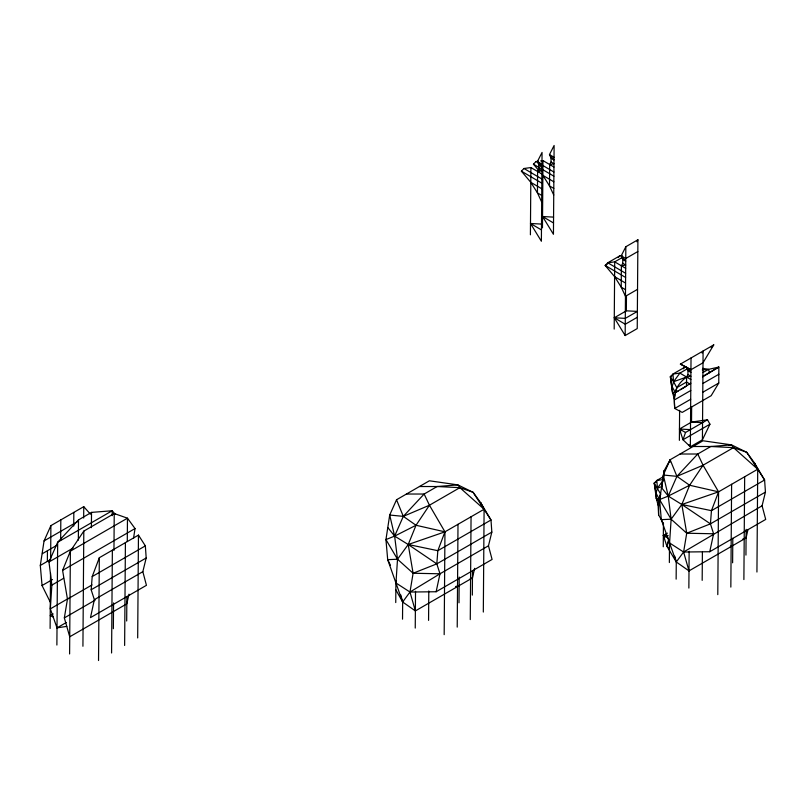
<?xml version="1.0" encoding="UTF-8"?>
<svg xmlns="http://www.w3.org/2000/svg" width="806" height="806" viewBox="0 0 806 806"><rect width="100%" height="100%" fill="white"/><g stroke="black" fill="none" stroke-linecap="round" stroke-linejoin="round"><path stroke-width="1.21" d="M47.363 561.379L47.443 550.74M50.113 628.448L50.526 573.207M90.413 514.157L83.753 506.662L50.889 525.633L50.637 559.495L40.3 565.459L42.053 585.539L50.315 602.203M56.883 645.042L57.669 542.237L78.504 519.9L91.511 512.394L112.195 510.752L115.278 514.339M60.662 540.242L60.813 519.9M69.598 653.958L70.384 551.143L83.804 531.104L114.23 513.533L127.469 518.187L135.035 528.555L133.504 538.458M73.719 526.056L73.83 512.394M78.353 540.121L78.504 519.9M83.663 518.046L83.753 506.662M82.927 646.261L83.804 531.104M91.4 527.678L91.511 512.394M98.534 660.527L99.319 557.722L138.461 535.113L145.352 545.874L146.188 557.984L142.833 571.676L146.44 585.317L90.494 617.618L94.352 599.664L91.169 589.75L92.206 576.562L99.319 557.722M112.165 515.689L112.195 510.752L57.669 542.237L48.985 561.983L51.866 585.096L50.335 608.862L57.014 627.874L66.757 626.383M111.581 652.991L112.366 550.186M113.364 628.69L113.555 602.938M113.958 550.438L114.23 513.533M124.628 645.465L125.414 542.65M126.683 621.003L126.874 596.47M127.288 541.521L127.469 518.187L70.384 551.143L62.586 570.386L67.462 599.12L64.339 617.91L69.729 636.79L126.814 603.825L128.99 594.193M137.685 637.929L138.461 535.113M395.746 602.566L395.917 581.227M402.526 619.169L402.657 602.001L400.824 594.999M415.241 628.076L415.523 591.282M428.57 620.388L428.792 590.949M444.177 634.654L444.952 531.839L429.437 505.231L424.147 494.028L406.456 494.028M457.224 627.118L457.999 524.313M458.997 602.817L459.198 577.056M470.271 619.582L471.057 516.777M472.326 595.12L472.507 570.598M483.318 612.056L484.104 509.241L480.678 502.682L473.102 492.315L457.838 484.88L429.386 480.789L396.532 499.76L389.701 515.044L385.943 539.587L387.696 559.666L402.657 602.001L415.372 610.908L472.457 577.952L474.633 568.321M530.408 234.808L530.912 167.567L523.981 168.494L521.391 171.164L530.801 182.327L537.441 192.886L541.672 202.004M541.511 224.078L530.489 223.484L541.38 241.246L542.055 152.435L537.421 161.543L539.002 165.129L538.972 169.008L537.602 171.497L537.441 192.886L541.723 195.405M542.468 227.836L542.982 160.606L540.675 160.908M553.571 217.116L542.559 216.522L553.44 234.284L554.115 145.473L549.48 154.581L551.072 158.167L551.042 162.036L549.672 164.535L549.511 185.924L553.742 195.032M614.192 329.1L614.706 261.869L622.746 257.225M637.314 317.262L625.255 324.234L614.283 317.786L625.295 318.38L637.365 311.408L626.353 310.814L614.283 317.786L625.164 335.548L637.234 328.576L637.909 239.765L625.839 246.737L621.204 255.845L622.786 259.431L622.766 263.3L621.396 265.799L621.235 287.188L625.466 296.296L637.536 289.334M625.164 335.548L625.839 246.737M626.353 310.814L626.463 295.852M663.257 546.78L663.439 522.983M669.363 562.548L669.514 542.438M670.129 462.019L670.149 459.742L703.003 440.771L731.455 444.862L746.719 452.297L754.295 462.664L764.602 479.983L765.438 492.093L762.083 505.785L765.7 519.427L709.754 551.727L683.599 552.019L669.585 542.972L661.313 519.648L658.603 514.903L658.129 505.281L656.326 498.531L654.24 483.126L656.83 480.467L663.872 476.396M676.143 579.151L676.274 561.983L674.743 556.15M679.377 440.348L679.609 410.314M686.51 386.185L686.581 377.037L687.941 374.548L687.971 370.669L686.39 367.083L680.375 364.121L713.743 344.867L703.003 362.791L690.933 369.752L680.375 364.121M688.858 588.068L689.14 551.264M691.024 357.975L690.349 446.786L702.419 439.824L709.945 424.208L707.507 419.795L691.528 422.062L679.468 429.024L682.994 439.774L690.349 446.786L689.07 444.7M691.649 407.09L691.528 422.062L702.55 422.656M702.419 439.824L703.094 351.013L702.066 353.038M702.177 580.37L702.399 552.16M717.793 594.637L718.569 491.831L703.054 465.213L697.764 454.01L680.073 454.01M730.841 587.1L731.616 484.295M732.614 562.8L732.805 538.267M743.888 579.564L744.663 476.759M745.943 555.102L746.134 529.351M756.935 572.038L757.721 469.223L754.295 462.664L755.182 465.022M683.297 368.846L685.019 367.062L672.96 374.034L670.36 376.694L672.446 392.099L674.249 398.849L674.723 408.471L682.208 412.41L711.164 395.696L718.771 383.041L718.851 367.052L708.383 369.4L702.298 369.823M658.603 514.903L658.764 498.874L660.648 494.088L654.24 483.126L656.255 481.968M690.712 399.242L674.723 408.471C673.564 394.93 674.703 385.782 686.581 377.037L690.883 376.271L687.941 374.548M395.968 582.99L397.509 559.223L394.628 536.111L389.701 515.044L403.302 516.364L429.437 505.231L459.873 487.66L473.102 492.315L490.995 520.001L491.831 532.111L488.466 545.803L492.083 559.445L436.137 591.745L409.982 592.037L395.968 582.99L395.968 580.763M436.137 591.745L439.985 573.791L436.812 563.868L437.839 550.689L444.952 531.839L484.104 509.241L459.873 487.66L457.838 484.88L437.154 486.522L419.463 486.522M709.754 551.727L713.602 533.774L710.429 523.86L711.456 510.672L718.569 491.831L757.721 469.223L764.602 479.983L711.456 510.672L681.836 504.496L668.234 496.093L661.635 487.771L664.255 470.553L670.149 459.742L676.919 476.346L689.634 485.252L718.569 491.831L681.836 504.496L671.126 519.205L669.585 542.972L676.274 561.983L688.989 570.89L746.074 537.934L747.978 529.512M40.3 565.459L44.058 540.917L50.889 525.633M661.635 487.771L664.255 470.553L658.573 506.188M429.437 505.231L416.027 525.27L408.219 544.513L413.105 573.247L409.982 592.037L415.372 610.908M693.079 446.504L710.771 446.504L731.455 444.862L733.49 447.642L757.721 469.223L746.719 452.297L733.49 447.642L703.054 465.213L689.634 485.252L681.836 504.496L686.722 533.229L683.599 552.019L688.989 570.89M674.249 398.849L674.975 394.708M658.129 505.281L658.855 501.141M762.083 505.785L683.599 552.019L676.274 561.983L666.874 546.206L668.668 539.607M672.375 375.536L670.36 376.694L672.446 392.099L675.347 392.633L676.768 387.656L686.541 382.014L689.755 383.898M659.51 498.068L660.648 494.088M707.507 419.795L685.523 432.479L682.994 439.774L709.945 424.208M668.506 547.758L666.874 546.206L668.678 540.997M660.487 497.302L659.56 499.569L661.313 519.648L663.509 524.091M488.466 545.803L439.985 573.791L413.105 573.247L397.509 559.223L385.943 539.587L394.628 536.111L403.302 516.364L424.147 494.028L437.154 486.522L459.873 487.66M713.602 533.774L686.722 533.229L671.126 519.205L668.234 496.093L676.919 476.346L697.764 454.01L710.771 446.504L733.49 447.642M660.547 495.821L658.764 498.874L659.56 499.569L668.234 496.093L663.318 475.026L670.149 459.742M660.477 497.504L659.56 499.569L671.126 519.205L661.313 519.648M636.881 241.79L637.909 239.765M396.532 499.76L403.302 516.364L416.027 525.27L444.952 531.839L408.219 544.513L397.509 559.223L387.696 559.666L390.447 565.218M663.066 480.497L657.444 488.144L656.024 493.121L656.326 498.531L657.585 500.687M538.952 170.711L533.451 164.192L536.05 161.522L538.358 161.22M618.111 257.598L619.834 255.824L622.151 255.512M711.194 347.406L713.743 344.867M702.641 376.876L718.851 367.052L702.903 376.261M439.985 573.791L409.982 592.037L402.657 602.001L395.847 589.811M44.058 540.917L77.708 521.492M42.386 553.662L56.672 545.41M48.985 561.983L73.124 548.05M62.586 570.386L135.035 528.555M42.053 585.539L52.461 579.534M619.834 255.824L607.774 262.786L605.175 265.456L614.595 276.629L621.235 287.188L625.516 289.697M607.19 264.297L605.175 265.456L625.607 277.455M51.866 585.096L63.593 578.325M637.818 251.543L625.748 258.514L621.204 255.845L625.728 261.154L622.786 259.431M92.206 576.562L145.352 545.874M50.335 608.862L68.611 598.304M67.462 599.12L92.045 584.924M91.169 589.75L146.188 557.984M53.186 613.96L50.204 615.683L53.488 617.114M94.352 599.664L142.833 571.676M64.339 617.91L95.179 600.107M57.014 627.874L66.354 622.484M687.931 368.463L679.891 373.107L672.96 374.034L673.574 381.712L672.144 386.689L674.813 391.645M702.953 372.533L708.383 369.4L709.743 372.775M690.833 383.233L675.347 392.633M676.355 392.048L678.39 390.87M680.415 389.701L685.493 386.769M674.703 399.756L690.782 390.477M702.842 383.505L718.922 374.226M702.782 392.27L718.771 383.041M413.105 573.247L436.812 563.868L491.831 532.111M666.874 546.206L663.348 535.456L667.368 533.139M686.722 533.229L710.429 523.86L765.438 492.093M388.029 527.789L394.628 536.111L416.027 525.27M668.234 496.093L689.634 485.252M703.054 465.213L676.919 476.346L663.318 475.026M470.13 578.819L472.457 577.952M742.578 539.234L746.074 537.934M686.581 377.037L673.574 381.712L670.36 376.694M662.179 486.441L657.444 488.144L656.83 480.467L662.613 479.691M455.531 586.546L459.128 585.65M730.347 546.226L732.745 545.632M549.672 164.535L553.974 163.769L551.042 162.036M537.602 171.497L541.914 170.731L538.972 169.008M621.396 265.799L625.698 265.033L622.766 263.3M729.037 445.234L731.455 444.862M680.748 431.119L679.468 429.024L690.48 429.618M664.628 537.552L663.348 535.456L668.245 535.718M656.326 498.531L659.217 499.065M702.721 368.342L708.383 369.4M394.628 536.111L408.219 544.513L437.839 550.689L490.995 520.001L480.678 502.682L482.018 506.208M679.468 429.024L685.523 432.479M663.348 535.456L668.396 538.337M554.024 157.251L549.48 154.581L554.004 159.89L551.072 158.167M542.982 160.606L553.954 167.044M541.964 164.212L537.421 161.543L541.944 166.862L539.002 165.129M536.05 161.522L539.002 163.265M540.977 164.414L553.913 172.021M533.451 164.192L553.883 176.192M530.912 167.567L541.884 174.015M541.3 173.502L542.871 175.365L553.843 181.803M523.981 168.494L541.854 178.992M553.793 188.433L549.511 185.924L542.871 175.365M521.391 171.164L541.813 183.164M530.801 182.327L541.773 188.775M542.559 216.522L553.531 222.97M625.678 268.307L614.706 261.869L607.774 262.786L625.637 273.284M530.489 223.484L541.461 229.932M614.595 276.629L625.567 283.067M690.933 369.752L686.39 367.083L690.913 372.402L687.971 370.669M690.863 379.555L679.891 373.107L673.574 381.712L676.768 387.656M681.836 504.496L710.429 523.86M408.219 544.513L436.812 563.868M672.446 392.099L673.705 394.255M658.683 498.078L656.024 493.121L654.24 483.126"/></g></svg>
